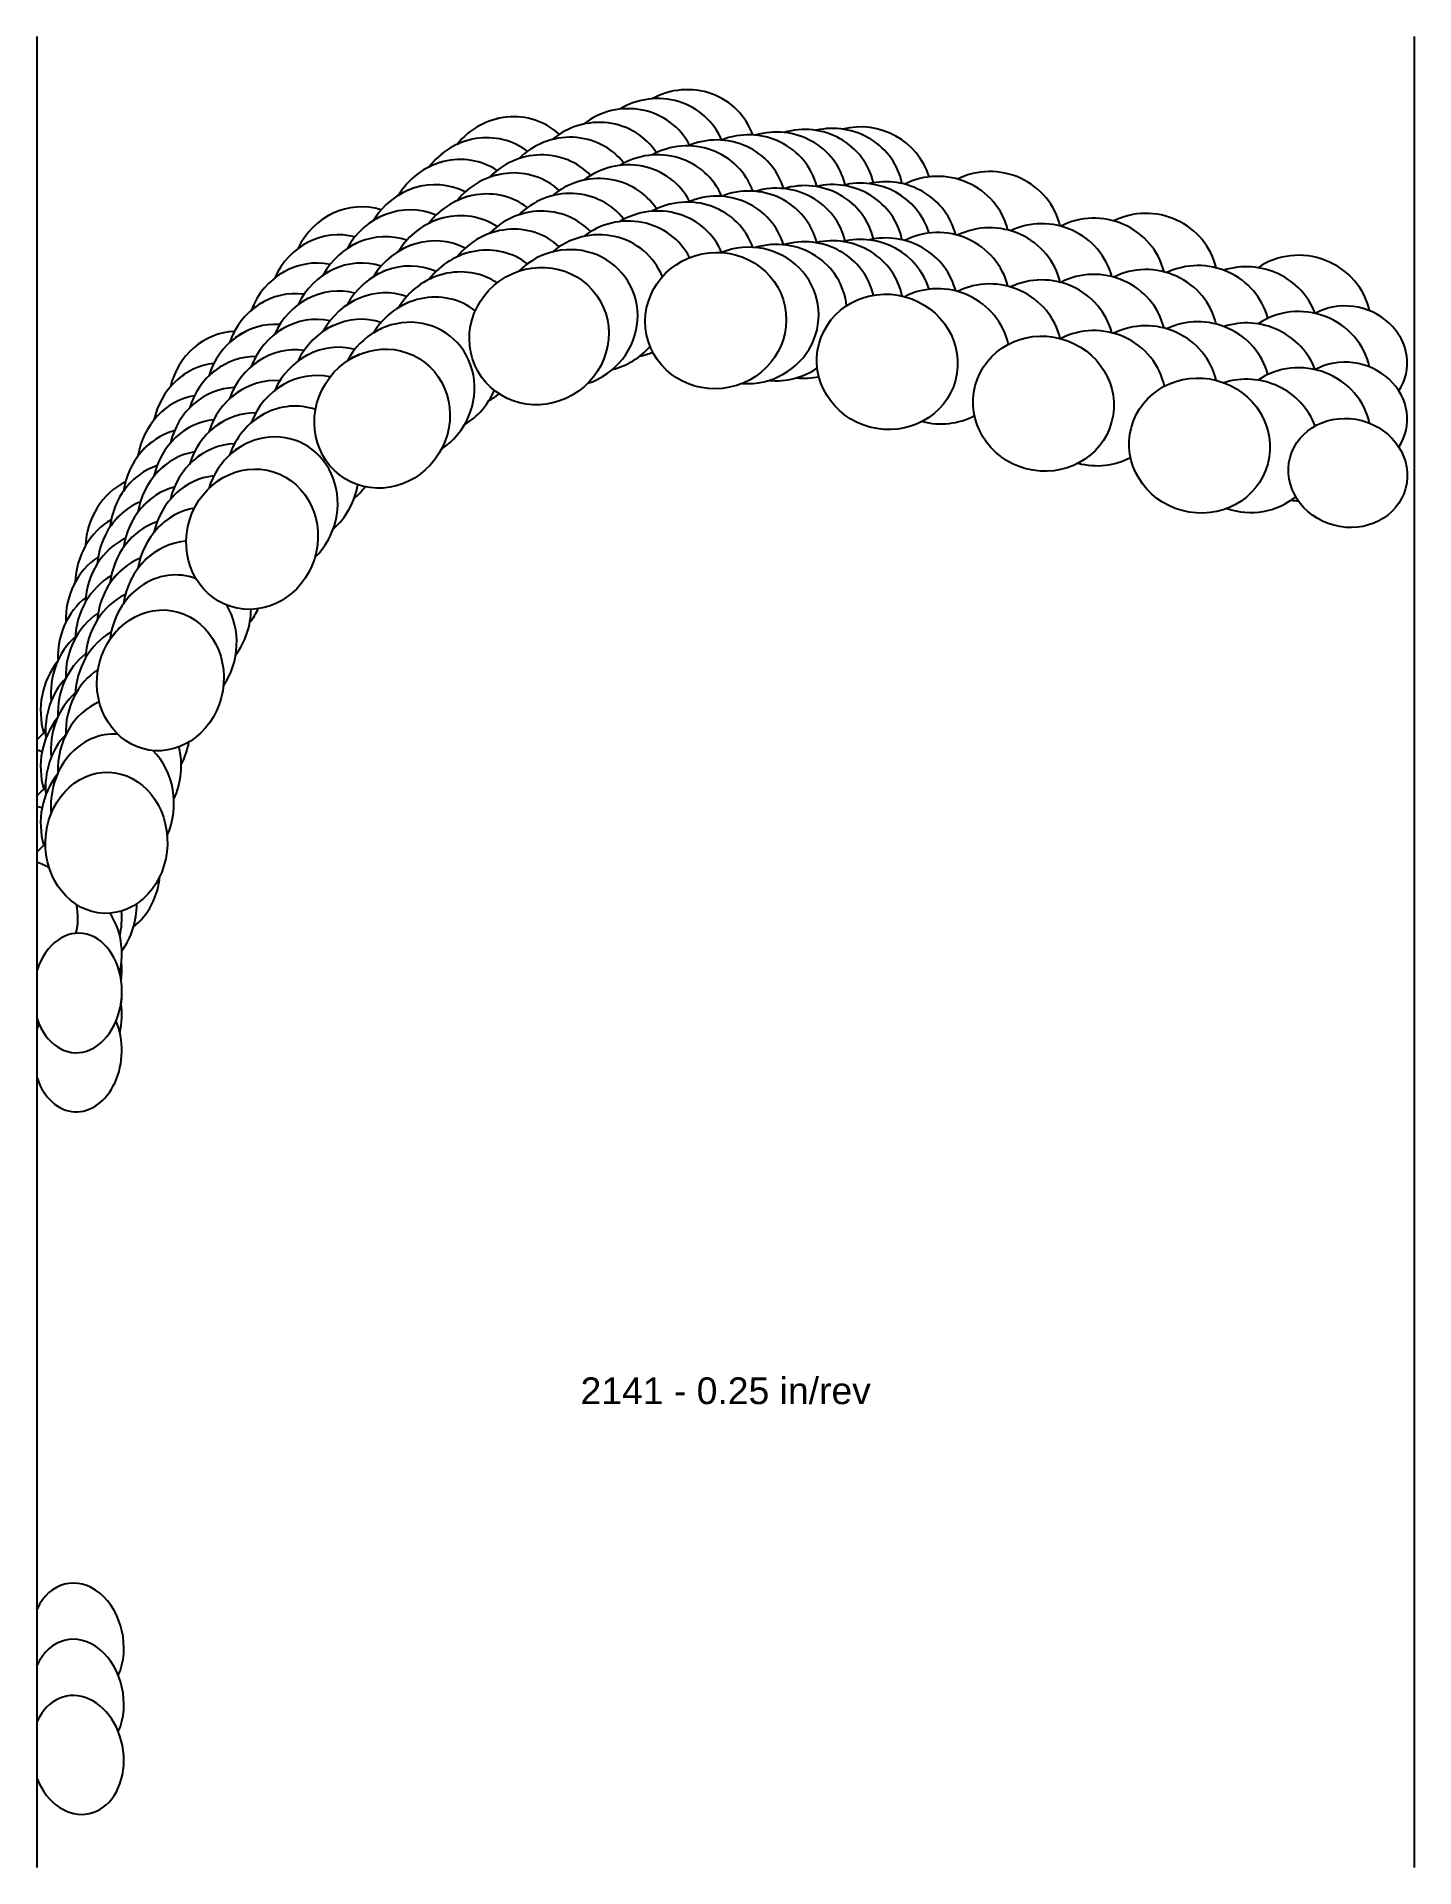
# Model space of a CAD drawing. Header units: inches. Extents: x -6.13 to 0, y -6.98 to 1.16.
import ezdxf
from ezdxf.enums import TextEntityAlignment as Align

# ---------------------------------------------------------------- set-up
doc = ezdxf.new("R2010")
doc.units = ezdxf.units.IN
doc.header["$MEASUREMENT"] = 0
for name, color, linetype, true_color in [('Blade_1', 30, 'Continuous', 0xff7f00), ('Blade_2', 7, 'Continuous', 0xcccc00), ('Blade_3', 7, 'Continuous', 0x00cc00), ('Blade_4', 7, 'Continuous', 0x00cccc), ('Blade_5', 7, 'Continuous', 0x0066cc), ('Blade_6', 190, 'Continuous', 0x7f00ff)]:
    doc.layers.add(name, color=color, linetype=linetype, true_color=true_color)
doc.layers.add('Gage_Line', color=7, linetype='Continuous')
doc.styles.get("Standard").update_dxf_attribs({"font": 'arial.ttf'})

msp = doc.modelspace()

# ---------------------------------------------------------------- linework, layer by layer
at = {"layer": 'Blade_1'}
for centre, major_axis, ratio, start_param, end_param in [((-3.1068, 0.3997), (0.3075, 0.0637), 0.964541, 6.361569, 8.061291), ((-3.8926, 0.3309), (0.2558, 0.1821), 0.960068, 6.422314, 8.04942), ((-2.3439, 0.2161), (0.3033, -0.0813), 0.956305, 6.775086, 8.366051), ((-3.1068, 0.1497), (0.3075, 0.0637), 0.964541, 6.361569, 8.061291), ((-3.8926, 0.0809), (0.2558, 0.1821), 0.960068, 6.422314, 8.04942), ((-1.6496, 0.0301), (0.3033, -0.0813), 0.953717, 6.776436, 8.588669), ((-4.5904, -0.0364), (0.1646, 0.2674), 0.943992, 6.488657, 7.915835), ((-4.6167, 0.0103), (0.1609, 0.2119), 0.915246, 0.987858, 1.232949), ((-2.3439, -0.0339), (0.3033, -0.0813), 0.956305, 6.775086, 8.366051), ((-1.6496, -0.2199), (0.3033, -0.0813), 0.953717, 6.776436, 8.588669), ((-0.9553, -0.156), (0.3033, -0.0813), 0.953717, 6.77885, 8.588342), ((-4.5904, -0.2864), (0.1646, 0.2674), 0.943992, 6.488657, 7.915835), ((-4.6167, -0.2397), (0.1609, 0.2119), 0.915246, 0.987858, 1.232949), ((-0.2958, -0.2778), (0.2569, -0.0688), 0.906308, 5.979951, 8.672558), ((-0.9553, -0.406), (0.3033, -0.0813), 0.953717, 6.77885, 8.588342), ((-5.1686, -0.5725), (0.0952, 0.2992), 0.92618, 6.557707, 7.871659), ((-5.2033, -0.5313), (0.1044, 0.2447), 0.894861, 0.879636, 1.15533), ((-4.6167, -0.4897), (0.1609, 0.2119), 0.915246, 0.987858, 1.232949), ((-0.2958, -0.5278), (0.2569, -0.0688), 0.906308, 5.979951, 8.672558), ((-5.1686, -0.8225), (0.0952, 0.2992), 0.92618, 6.557707, 7.872173), ((-5.2033, -0.7813), (0.1044, 0.2447), 0.894861, 0.879636, 1.15533), ((-5.2033, -1.0313), (0.1044, 0.2447), 0.894861, 0.879636, 1.15533), ((-5.5767, -1.2003), (0.0513, 0.3098), 0.895775, 6.787346, 7.945605), ((-5.6178, -1.1651), (0.0637, 0.2583), 0.859227, 0.844264, 1.193618), ((-5.5767, -1.4503), (0.0513, 0.3098), 0.895775, 6.787346, 7.945605), ((-5.6178, -1.4151), (0.0637, 0.2583), 0.859227, 0.844264, 1.193618), ((-5.6178, -1.6651), (0.0637, 0.2583), 0.859227, 0.844264, 1.193618), ((-5.8163, -1.9228), (0.0102, 0.3138), 0.863353, 7.052341, 7.995186), ((-5.8163, -2.1728), (0.0102, 0.3138), 0.863353, 7.052341, 7.995186), ((-6.2, -2.2562), (0, 0.257), 1, 5.895706, 5.987047), ((-6.2, -2.5062), (0, 0.257), 1, 5.895706, 5.987047), ((-6.2, -2.7562), (0, 0.257), 1, 5.756219, 5.987047), ((-6.2, -2.7562), (0, 0.257), 1, 4.440301, 4.942886), ((-6.2, -2.7604), (0, 0.257), 1, 4.457483, 4.720495), ((-5.945, -3.0906), (0.012, 0.2657), 0.740455, 2.051782, 7.494686), ((-5.9448, -5.9798), (-0.0462, 0.262), 0.766044, 3.991315, 7.122588), ((-5.9448, -6.2298), (-0.0462, 0.262), 0.766044, 3.991315, 7.122588), ((-5.9448, -6.4798), (-0.0462, 0.262), 0.766044, 1.849714, 7.122588)]:
    msp.add_ellipse(centre, major_axis=major_axis, ratio=ratio, start_param=start_param, end_param=end_param, dxfattribs=at)
for centre, major_axis, ratio in [((-3.8926, -0.1691), (0.2558, 0.1821), 0.960068), ((-3.1068, -0.1003), (0.3075, 0.0637), 0.964541), ((-2.3439, -0.2839), (0.3033, -0.0813), 0.956305), ((-1.6496, -0.4699), (0.3033, -0.0813), 0.953717), ((-4.5904, -0.5364), (0.1646, 0.2674), 0.943992), ((-0.9553, -0.656), (0.3033, -0.0813), 0.953717), ((-0.2958, -0.7778), (0.2569, -0.0688), 0.906308), ((-5.1686, -1.0725), (0.0952, 0.2992), 0.92618), ((-5.5767, -1.7003), (0.0513, 0.3098), 0.895775), ((-5.8163, -2.4228), (0.0102, 0.3138), 0.863353)]:
    msp.add_ellipse(centre, major_axis=major_axis, ratio=ratio, dxfattribs=at)
at = {"layer": 'Blade_2'}
for centre, major_axis, ratio, start_param, end_param in [((-2.9628, 0.4228), (0.3117, 0.0381), 0.965026, 6.403462, 8.125482), ((-3.7647, 0.4101), (0.2698, 0.1607), 0.961008, 6.401912, 8.112488), ((-4.4819, 0.0839), (0.1829, 0.2552), 0.945165, 6.483911, 7.994213), ((-3.7647, 0.1601), (0.2698, 0.1607), 0.961008, 6.401912, 8.112488), ((-2.9628, 0.1728), (0.3117, 0.0381), 0.965026, 6.403462, 8.125482), ((-4.5059, 0.1318), (0.1747, 0.2006), 0.916383, 1.01545, 1.268251), ((-2.9628, -0.0772), (0.3117, 0.0381), 0.965026, 4.513081, 8.125482), ((-4.4819, -0.1661), (0.1829, 0.2552), 0.945165, 6.483911, 7.994213), ((-3.7647, -0.0899), (0.2698, 0.1607), 0.961008, 4.483696, 8.112488), ((-4.5059, -0.1182), (0.1747, 0.2006), 0.916383, 1.01545, 1.268251), ((-5.0818, -0.4286), (0.1078, 0.2949), 0.92736, 6.533687, 7.91626), ((-5.1153, -0.3864), (0.1143, 0.2402), 0.896001, 0.899462, 1.171314), ((-4.4819, -0.4161), (0.1829, 0.2552), 0.945165, 4.328677, 7.994213), ((-4.5059, -0.3682), (0.1747, 0.2006), 0.916383, 1.01545, 1.268251), ((-5.0818, -0.6786), (0.1078, 0.2949), 0.92736, 6.533687, 7.91626), ((-5.1153, -0.6364), (0.1143, 0.2402), 0.896001, 0.899462, 1.171314), ((-5.0818, -0.9286), (0.1078, 0.2949), 0.92736, 4.230883, 7.91626), ((-5.1153, -0.8864), (0.1143, 0.2402), 0.896001, 0.899462, 1.171314), ((-5.5199, -1.0444), (0.0619, 0.3078), 0.896644, 6.758407, 7.95166), ((-5.5601, -1.0081), (0.0723, 0.256), 0.86006, 0.855989, 1.210608), ((-5.5199, -1.2944), (0.0619, 0.3078), 0.896644, 6.758407, 7.95166), ((-5.5601, -1.2581), (0.0723, 0.256), 0.86006, 0.855989, 1.210608), ((-5.5199, -1.5444), (0.0619, 0.3078), 0.896644, 6.134843, 7.95166), ((-5.5601, -1.5081), (0.0723, 0.256), 0.86006, 0.855989, 1.210608), ((-5.5199, -1.5444), (0.0619, 0.3078), 0.896644, 4.273275, 5.499437), ((-5.79, -1.7532), (0.0235, 0.3131), 0.87132, 7.014878, 8.047572), ((-5.79, -2.0032), (0.0235, 0.3131), 0.87132, 7.014878, 8.047572), ((-5.79, -2.2532), (0.0235, 0.3131), 0.87132, 6.280472, 8.047572), ((-5.79, -2.2532), (0.0235, 0.3131), 0.87132, 4.324665, 5.652684), ((-5.945, -2.9241), (0.012, 0.2657), 0.740455, 4.454562, 5.531005)]:
    msp.add_ellipse(centre, major_axis=major_axis, ratio=ratio, start_param=start_param, end_param=end_param, dxfattribs=at)
at = {"layer": 'Blade_3'}
for centre, major_axis, ratio, start_param, end_param in [((-3.6347, 0.477), (0.2819, 0.1383), 0.961878, 6.401718, 8.107659), ((-2.8376, 0.4353), (0.3137, 0.0138), 0.965362, 6.465968, 8.111554), ((-4.3708, 0.1969), (0.201, 0.2412), 0.946305, 6.489097, 8.020973), ((-4.3924, 0.246), (0.1882, 0.188), 0.917489, 1.044155, 1.341607), ((-3.6347, 0.227), (0.2819, 0.1383), 0.961878, 6.401718, 8.107659), ((-2.8376, 0.1853), (0.3137, 0.0138), 0.965362, 6.465968, 8.111554), ((-2.1124, 0.2409), (0.3033, -0.0813), 0.953717, 6.763815, 8.617184), ((-1.4182, 0.0549), (0.3033, -0.0813), 0.953717, 6.763815, 8.620982), ((-4.3708, -0.0531), (0.201, 0.2412), 0.946305, 6.489097, 8.020973), ((-3.6347, -0.023), (0.2819, 0.1383), 0.961878, 6.209379, 8.107659), ((-2.8376, -0.0647), (0.3137, 0.0138), 0.965362, 6.337552, 8.111554), ((-2.1124, -0.0091), (0.3033, -0.0813), 0.953717, 6.763815, 8.617184), ((-4.3924, -0.004), (0.1882, 0.188), 0.917489, 1.044155, 1.341607), ((-1.4182, -0.1951), (0.3033, -0.0813), 0.953717, 6.763815, 8.620982), ((-0.7371, -0.1572), (0.3033, -0.0813), 0.939693, 6.866018, 8.45976), ((-4.991, -0.2918), (0.1143, 0.2925), 0.933995, 6.499738, 7.900114), ((-4.3708, -0.3031), (0.201, 0.2412), 0.946305, 6.310605, 8.020973), ((-2.1124, -0.2591), (0.3033, -0.0813), 0.953717, 6.734814, 8.617184), ((-5.0232, -0.2488), (0.1209, 0.2369), 0.903992, 0.905531, 1.166019), ((-4.3924, -0.254), (0.1882, 0.188), 0.917489, 1.044155, 1.341607), ((-1.4182, -0.4451), (0.3033, -0.0813), 0.953717, 6.734349, 8.620982), ((-0.7371, -0.4072), (0.3033, -0.0813), 0.939693, 6.866018, 8.45976), ((-4.991, -0.5418), (0.1143, 0.2925), 0.933995, 6.499738, 7.900114), ((-3.6347, -0.023), (0.2819, 0.1383), 0.961878, 4.492821, 5.129611), ((-5.0232, -0.4988), (0.1209, 0.2369), 0.903992, 0.905531, 1.166019), ((-2.8376, -0.0647), (0.3137, 0.0138), 0.965362, 4.564329, 5.290319), ((-0.7371, -0.6572), (0.3033, -0.0813), 0.939693, 6.863551, 8.45976), ((-4.991, -0.7918), (0.1143, 0.2925), 0.933995, 6.319408, 7.900114), ((-4.3708, -0.3031), (0.201, 0.2412), 0.946305, 4.365928, 5.022764), ((-5.0232, -0.7488), (0.1209, 0.2369), 0.903992, 0.905531, 1.166019), ((-2.1124, -0.2591), (0.3033, -0.0813), 0.953717, 4.716783, 5.484558), ((-5.4586, -0.8943), (0.067, 0.3068), 0.904078, 6.715798, 7.93806), ((-5.4978, -0.857), (0.0777, 0.2544), 0.868802, 0.856852, 1.205176), ((-1.4182, -0.4451), (0.3033, -0.0813), 0.953717, 4.71498, 5.484819), ((-5.4586, -1.1443), (0.067, 0.3068), 0.904078, 6.715798, 7.93806), ((-5.4978, -1.107), (0.0777, 0.2544), 0.868802, 0.856852, 1.205176), ((-4.991, -0.7918), (0.1143, 0.2925), 0.933995, 4.204752, 4.938639), ((-0.7371, -0.6572), (0.3033, -0.0813), 0.939693, 4.642559, 5.691891), ((-5.4586, -1.3943), (0.067, 0.3068), 0.904078, 6.530858, 7.93806), ((-5.4978, -1.357), (0.0777, 0.2544), 0.868802, 0.856852, 1.205176), ((-5.7581, -1.5885), (0.0336, 0.3122), 0.871834, 6.984955, 8.023389), ((-5.4586, -1.3943), (0.067, 0.3068), 0.904078, 4.243197, 4.939244), ((-5.7581, -1.8385), (0.0336, 0.3122), 0.871834, 6.984955, 8.023389), ((-5.7581, -2.0885), (0.0336, 0.3122), 0.871834, 6.741592, 8.023389), ((-5.7581, -2.0885), (0.0336, 0.3122), 0.871834, 4.341517, 5.104758), ((-5.945, -2.7651), (0.012, 0.2657), 0.740455, 4.469527, 4.892549)]:
    msp.add_ellipse(centre, major_axis=major_axis, ratio=ratio, start_param=start_param, end_param=end_param, dxfattribs=at)
at = {"layer": 'Blade_4'}
for centre, major_axis, ratio, start_param, end_param in [((-3.5033, 0.5385), (0.2925, 0.1142), 0.962672, 6.381268, 8.153417), ((-2.7121, 0.4468), (0.314, 0.003), 0.965621, 6.492256, 8.140568), ((-4.2569, 0.3089), (0.2126, 0.2311), 0.95232, 6.432522, 8.070661), ((-4.276, 0.3588), (0.1981, 0.1775), 0.924896, 1.059533, 1.304284), ((-3.5033, 0.2885), (0.2925, 0.1142), 0.962672, 6.381268, 8.153417), ((-2.7121, 0.1968), (0.314, 0.003), 0.965621, 6.492256, 8.145372), ((-4.2569, 0.0589), (0.2126, 0.2311), 0.95232, 6.432522, 8.070661), ((-4.276, 0.1088), (0.1981, 0.1775), 0.924896, 1.059533, 1.304284), ((-3.5033, 0.0385), (0.2925, 0.1142), 0.962672, 6.381268, 8.153417), ((-2.7121, -0.0532), (0.314, 0.003), 0.965621, 6.492256, 8.145372), ((-4.8964, -0.1554), (0.1272, 0.2871), 0.935204, 6.472589, 7.918117), ((-4.9274, -0.1115), (0.1309, 0.2316), 0.905161, 0.927962, 1.16323), ((-4.2569, -0.1911), (0.2126, 0.2311), 0.95232, 6.432522, 8.070661), ((-4.276, -0.1412), (0.1981, 0.1775), 0.924896, 1.059533, 1.304284), ((-4.8964, -0.4054), (0.1272, 0.2871), 0.935204, 6.472589, 7.918117), ((-4.9274, -0.3615), (0.1309, 0.2316), 0.905161, 0.927962, 1.16323), ((-3.5033, 0.0385), (0.2925, 0.1142), 0.962672, 4.541508, 4.73436), ((-4.8964, -0.6554), (0.1272, 0.2871), 0.935204, 6.472589, 7.918117), ((-4.9274, -0.6115), (0.1309, 0.2316), 0.905161, 0.927962, 1.16323), ((-2.7121, -0.0532), (0.314, 0.003), 0.965621, 4.59272, 4.909479), ((-5.3929, -0.7433), (0.0726, 0.3055), 0.911295, 6.651336, 7.937853), ((-5.431, -0.705), (0.0835, 0.2526), 0.877339, 0.858045, 1.186058), ((-4.2569, -0.1911), (0.2126, 0.2311), 0.95232, 4.388149, 4.562963), ((-5.3929, -0.9933), (0.0726, 0.3055), 0.911295, 6.651336, 7.937853), ((-5.431, -0.955), (0.0835, 0.2526), 0.877339, 0.858045, 1.186058), ((-4.8964, -0.6554), (0.1272, 0.2871), 0.935204, 4.239319, 4.471518), ((-5.3929, -1.2433), (0.0726, 0.3055), 0.911295, 6.651336, 7.937853), ((-5.431, -1.205), (0.0835, 0.2526), 0.877339, 0.858045, 1.186058), ((-5.7207, -1.4218), (0.0384, 0.3116), 0.879719, 6.923675, 8.030476), ((-5.3929, -1.2433), (0.0726, 0.3055), 0.911295, 4.236323, 4.468176), ((-5.7207, -1.6718), (0.0384, 0.3116), 0.879719, 6.923675, 8.030476), ((-5.7207, -1.9218), (0.0384, 0.3116), 0.879719, 6.923675, 8.030476), ((-5.945, -2.1936), (-0.0038, 0.314), 0.83923, 6.83981, 7.020648), ((-5.7207, -1.9218), (0.0384, 0.3116), 0.879719, 4.307249, 4.651035), ((-5.945, -2.4436), (-0.0038, 0.314), 0.83923, 6.83981, 7.020648), ((-5.945, -2.6936), (-0.0038, 0.314), 0.83923, 6.83981, 7.020648), ((-5.945, -2.6936), (-0.0038, 0.314), 0.83923, 3.970686, 4.702155), ((-5.945, -3.1036), (0.012, 0.2657), 0.740455, 4.600417, 4.797612), ((-5.945, -3.3536), (0.012, 0.2657), 0.740455, 2.051782, 5.290716), ((-5.945, -3.3536), (0.012, 0.2657), 0.740455, 1.11416, 1.211501)]:
    msp.add_ellipse(centre, major_axis=major_axis, ratio=ratio, start_param=start_param, end_param=end_param, dxfattribs=at)
at = {"layer": 'Blade_5'}
for centre, major_axis, ratio, start_param, end_param in [((-3.3711, 0.5838), (0.3011, 0.0891), 0.963382, 6.388142, 8.120685), ((-2.586, 0.4512), (0.3133, -0.0216), 0.965801, 6.546694, 8.162017), ((-4.1391, 0.4067), (0.2295, 0.2143), 0.9534, 6.44057, 8.039557), ((-4.1556, 0.4576), (0.2103, 0.1629), 0.925945, 1.091531, 1.351732), ((-3.3711, 0.3338), (0.3011, 0.0891), 0.963382, 6.388142, 8.120685), ((-1.881, 0.2622), (0.3033, -0.0813), 0.953717, 6.751265, 8.604806), ((-2.586, 0.2012), (0.3133, -0.0216), 0.965801, 6.546694, 8.162017), ((-4.1391, 0.1567), (0.2295, 0.2143), 0.9534, 6.44057, 8.039557), ((-4.1556, 0.2076), (0.2103, 0.1629), 0.925945, 1.091531, 1.351732), ((-3.3711, 0.0838), (0.3011, 0.0891), 0.963382, 6.388142, 8.120685), ((-1.1868, 0.0762), (0.3033, -0.0813), 0.953717, 6.750997, 8.604806), ((-4.7981, -0.0298), (0.1299, 0.2859), 0.939034, 6.440423, 7.864912), ((-4.8289, 0.0142), (0.1335, 0.2301), 0.909656, 0.944016, 1.159148), ((-2.586, -0.0488), (0.3133, -0.0216), 0.965801, 6.546694, 8.162017), ((-1.881, 0.0122), (0.3033, -0.0813), 0.953717, 6.751265, 8.604806), ((-4.1391, -0.0933), (0.2295, 0.2143), 0.9534, 6.44057, 8.039557), ((-4.1556, -0.0424), (0.2103, 0.1629), 0.925945, 1.091531, 1.351732), ((-0.5058, -0.1063), (0.3033, -0.0813), 0.939693, 6.730125, 8.75079), ((-1.1868, -0.1738), (0.3033, -0.0813), 0.953717, 6.750997, 8.604806), ((-4.7981, -0.2798), (0.1299, 0.2859), 0.939034, 6.440423, 7.864912), ((-1.881, -0.2378), (0.3033, -0.0813), 0.953717, 6.751265, 8.604806), ((-4.8289, -0.2358), (0.1335, 0.2301), 0.909656, 0.944016, 1.159148), ((-0.5058, -0.3563), (0.3033, -0.0813), 0.939693, 6.730125, 8.75079), ((-1.1868, -0.4238), (0.3033, -0.0813), 0.953717, 6.750997, 8.604806), ((-4.7981, -0.5298), (0.1299, 0.2859), 0.939034, 6.440423, 7.864912), ((-5.3229, -0.6021), (0.0775, 0.3043), 0.91829, 6.60901, 7.891203), ((-4.8289, -0.4858), (0.1335, 0.2301), 0.909656, 0.944016, 1.159148), ((-0.5058, -0.6063), (0.3033, -0.0813), 0.939693, 6.730125, 8.75079), ((-5.3599, -0.5628), (0.0888, 0.2507), 0.885665, 0.859588, 1.184073), ((-5.3229, -0.8521), (0.0775, 0.3043), 0.91829, 6.60901, 7.891203), ((-1.881, -0.2378), (0.3033, -0.0813), 0.953717, 4.70038, 4.723131), ((-5.3599, -0.8128), (0.0888, 0.2507), 0.885665, 0.859588, 1.184073), ((-1.1868, -0.4238), (0.3033, -0.0813), 0.953717, 4.70038, 4.7234), ((-5.3229, -1.1021), (0.0775, 0.3043), 0.91829, 6.60901, 7.891203), ((-5.3599, -1.0628), (0.0888, 0.2507), 0.885665, 0.859588, 1.184073), ((-0.5058, -0.6063), (0.3033, -0.0813), 0.939693, 4.824418, 4.926264), ((-5.6779, -1.264), (0.0489, 0.3102), 0.880395, 6.897186, 7.989917), ((-5.6779, -1.514), (0.0489, 0.3102), 0.880395, 6.897186, 7.989917), ((-5.6779, -1.764), (0.0489, 0.3102), 0.880395, 6.897186, 7.989917), ((-5.8427, -2.0351), (0.0004, 0.314), 0.847524, 7.449157, 7.528743), ((-5.8427, -2.2851), (0.0004, 0.314), 0.847524, 7.449157, 7.528743), ((-5.8427, -2.5351), (0.0004, 0.314), 0.847524, 7.449157, 7.528743), ((-5.8427, -2.5351), (0.0004, 0.314), 0.847524, 3.727962, 4.600678), ((-5.945, -3.195), (0.012, 0.2657), 0.740455, 4.470261, 4.970851)]:
    msp.add_ellipse(centre, major_axis=major_axis, ratio=ratio, start_param=start_param, end_param=end_param, dxfattribs=at)
at = {"layer": 'Blade_6'}
for centre, major_axis, ratio, start_param, end_param in [((-3.2387, 0.6234), (0.3051, 0.0744), 0.964007, 6.378448, 8.129649), ((-4.0175, 0.4997), (0.2408, 0.2016), 0.959071, 6.407663, 8.065838), ((-4.0314, 0.5511), (0.2195, 0.1503), 0.933024, 1.110585, 1.238402), ((-2.4596, 0.4589), (0.3092, -0.0545), 0.961262, 6.733093, 8.289975), ((-3.2387, 0.3734), (0.3051, 0.0744), 0.964007, 6.378448, 8.129649), ((-4.0175, 0.2497), (0.2408, 0.2016), 0.959071, 6.407663, 8.065838), ((-4.0314, 0.3011), (0.2195, 0.1503), 0.933024, 1.110585, 1.324138), ((-2.4596, 0.2089), (0.3092, -0.0545), 0.961262, 6.733093, 8.289975), ((-4.6964, 0.0953), (0.1456, 0.2782), 0.942787, 6.445205, 7.902167), ((-3.2387, 0.1234), (0.3051, 0.0744), 0.964007, 6.378448, 8.129649), ((-4.725, 0.1406), (0.1464, 0.2221), 0.914078, 0.961218, 1.165147), ((-4.0175, -0.0003), (0.2408, 0.2016), 0.959071, 6.407663, 8.065838), ((-4.0314, 0.0511), (0.2195, 0.1503), 0.933024, 1.110585, 1.324138), ((-2.4596, -0.0411), (0.3092, -0.0545), 0.961262, 6.733093, 8.289975), ((-4.6964, -0.1547), (0.1456, 0.2782), 0.942787, 6.445205, 7.902167), ((-4.725, -0.1094), (0.1464, 0.2221), 0.914078, 0.961218, 1.165147), ((-4.6964, -0.4047), (0.1456, 0.2782), 0.942787, 6.445205, 7.902167), ((-5.2489, -0.4603), (0.0828, 0.3029), 0.925052, 6.564168, 7.892451), ((-4.725, -0.3594), (0.1464, 0.2221), 0.914078, 0.961218, 1.165147), ((-5.2489, -0.7103), (0.0828, 0.3029), 0.925052, 6.564168, 7.892451), ((-5.2489, -0.9603), (0.0828, 0.3029), 0.925052, 6.564168, 7.892451), ((-5.2847, -0.9201), (0.0946, 0.2486), 0.893771, 0.861444, 1.141553), ((-5.63, -1.1046), (0.0544, 0.3092), 0.888181, 6.852216, 8.001951), ((-5.63, -1.3546), (0.0544, 0.3092), 0.888181, 6.852216, 8.001951), ((-5.63, -1.6046), (0.0544, 0.3092), 0.888181, 6.852216, 8.001951), ((-5.8405, -1.8338), (0.0068, 0.3139), 0.855666, 7.117187, 8.20059), ((-5.8405, -2.0838), (0.0068, 0.3139), 0.855666, 7.117187, 8.20059), ((-5.8405, -2.3338), (0.0068, 0.3139), 0.855666, 7.117187, 8.20059), ((-5.945, -2.9924), (0.012, 0.2657), 0.740455, 4.587398, 4.902128)]:
    msp.add_ellipse(centre, major_axis=major_axis, ratio=ratio, start_param=start_param, end_param=end_param, dxfattribs=at)
at = {"layer": 'Gage_Line'}
for p, q in [((-6.125, -6.9798), (-6.125, 1.1628)), ((0, -6.9798), (0, 1.1628))]:
    msp.add_line(p, q, dxfattribs=at)

# ---------------------------------------------------------------- texts
msp.add_text('2141 - 0.25 in/rev', height=0.11875).set_placement((-3.0625, -4.8599), align=Align.MIDDLE_CENTER)

doc.saveas('drawing.dxf')
